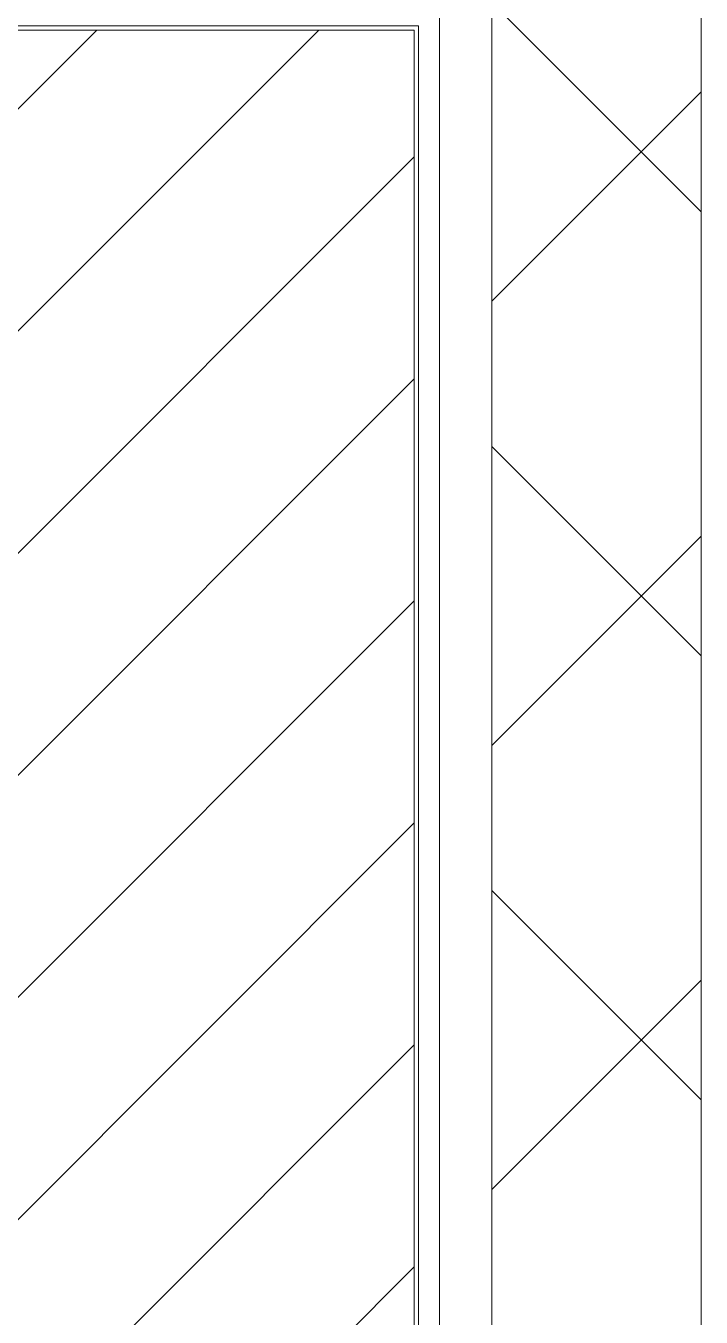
# Model space of a CAD drawing. Header units: millimetres. Extents: x -10438 to 68527, y -5058 to 44223.
# Drawn here: x 49133 to 49455, y 42082 to 42699 of the extents above; entities that cross this region are included whole.
import ezdxf

# ---------------------------------------------------------------- set-up
doc = ezdxf.new("R2010")
doc.units = ezdxf.units.MM
for name, color, linetype, lineweight in [('Потолки штриховка', 7, 'Continuous', 9), ('Стены внутренние', 7, 'Continuous', 18), ('Стены отделка', 7, 'Continuous', 30), ('Стены штриховка', 7, 'Continuous', 9)]:
    doc.layers.add(name, color=color, linetype=linetype, lineweight=lineweight)

msp = doc.modelspace()

# ---------------------------------------------------------------- hatches: boundary and pattern name
at = {"layer": 'Потолки штриховка', "lineweight": 18, "true_color": 0x787878}
h = msp.add_hatch(dxfattribs=at)
h.set_pattern_fill('FP_50', color=8, style=0, pattern_type=2)
h.set_pattern_definition([(45, (0, 0), (-53.03301, 53.03301), [])])
h.paths.add_polyline_path([(48988.172, 36960.714), (49041.978, 36960.88), (49041.975, 36980.356), (48963.306, 36980.879), (48963.306, 36960.88)])
h.paths.add_polyline_path([(49318.457, 36990.522), (49318.457, 42696.805), (48810.457, 42696.805), (48810.457, 36993.894), (49179.996, 36991.441)])
h.paths.add_polyline_path([(49320.457, 36988.509), (49318.457, 36990.522), (49318.457, 36988.522)])
h.paths.add_polyline_path([(49318.457, 42696.805), (49320.457, 42698.805), (49318.457, 42698.805)])
h.paths.add_polyline_path([(48810.457, 42748.805), (49330.457, 42748.805), (49330.457, 42868.805), (48810.457, 42868.805)])
at = {"layer": 'Стены внутренние', "lineweight": 9}
h = msp.add_hatch(dxfattribs=at)
h.set_pattern_fill('FP_3', color=256, style=0, pattern_type=2)
h.set_pattern_definition([(45, (0, 0), (-106.066, 106.066), []), (135, (0, 0), (-106.066, -106.066), [])])
h.paths.add_polyline_path([(49455.457, 36960.714), (49455.457, 42908.805), (49355.457, 42908.805), (49355.457, 36960.714)])

# ---------------------------------------------------------------- linework, layer by layer
at = {"layer": 'Стены отделка', "lineweight": 9}
for p, q in [((49330.457, 42708.805), (49330.457, 36960.714)), ((49318.457, 42696.805), (48147.734, 42696.805)), ((49318.457, 36990.522), (49318.457, 42696.805))]:
    msp.add_line(p, q, dxfattribs=at)
at = {"layer": 'Стены штриховка'}
for p, q in [((49355.457, 42908.805), (49355.457, 36960.714)), ((49455.457, 42908.805), (49455.457, 36960.714)), ((49320.457, 42698.805), (48145.734, 42698.805)), ((49320.457, 36988.509), (49320.457, 42698.805))]:
    msp.add_line(p, q, dxfattribs=at)

doc.saveas('drawing.dxf')
